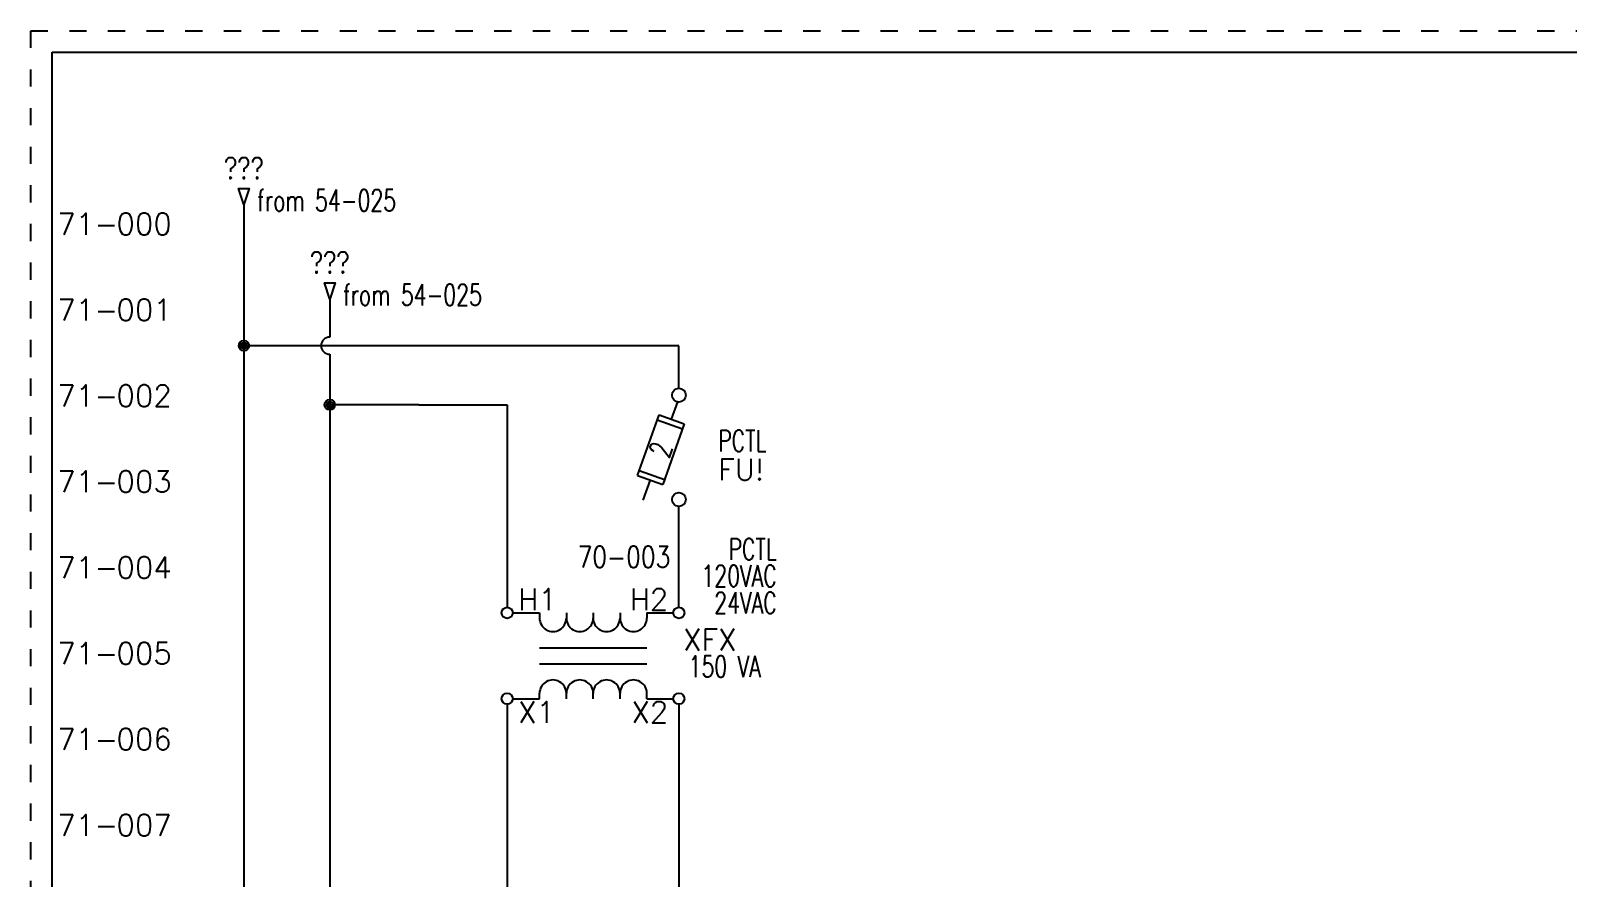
# Model space of a CAD drawing. Extents: x 0 to 16.2, y 0 to 21.2.
# Drawn here: x 0 to 8.95, y 16.32 to 21.25 of the extents above; entities that cross this region are included whole.
import ezdxf
from ezdxf.enums import TextEntityAlignment as Align

# ---------------------------------------------------------------- set-up
doc = ezdxf.new("R2010")
doc.units = 0
doc.header["$MEASUREMENT"] = 0
doc.linetypes.add('DOT2', pattern=[0.125, 0, -0.125])
for name, color, linetype in [('DESC', 150, 'Continuous'), ('LOC', 8, 'Continuous'), ('MISC', 7, 'Continuous'), ('ORG_14', 30, 'Continuous'), ('RED_14', 1, 'Continuous'), ('SYMS', 7, 'Continuous'), ('TAGFIXED', 7, 'Continuous'), ('TERMS', 123, 'Continuous'), ('WHT_14', 7, 'Continuous'), ('WHT_18', 7, 'Continuous'), ('WIRENO', 72, 'Continuous'), ('WIREREF_DEST', 52, 'Continuous'), ('XREF', 7, 'Continuous')]:
    doc.layers.add(name, color=color, linetype=linetype)
doc.layers.add('TITLEBLOCK_FRAME', color=7, linetype='DOT2', plot=False)
doc.styles.add('WD', font='romans.shx')

# ---------------------------------------------------------------- blocks, each defined once
blk = doc.blocks.new('HXF1')
for p, q in [((-0.4688, 0), (-0.3125, 0)), ((-0.3125, 0), (-0.3125, -0.0312)), ((-0.1562, 0), (-0.1562, -0.0312)), ((0, 0), (0, -0.0312)), ((0.1562, 0), (0.1562, -0.0312)), ((0.3125, 0), (0.4668, 0)), ((0.3125, 0), (0.3125, -0.0312)), ((-0.3125, -0.2031), (0.3125, -0.2031)), ((-0.3125, -0.2969), (0.3125, -0.2969)), ((-0.4688, -0.5), (-0.3125, -0.5)), ((-0.3125, -0.5), (-0.3125, -0.4688)), ((-0.1562, -0.5), (-0.1562, -0.4688)), ((0, -0.5), (0, -0.4688)), ((0.1562, -0.5), (0.1562, -0.4688)), ((0.3125, -0.5), (0.3125, -0.4688)), ((0.3125, -0.5), (0.4668, -0.5))]:
    blk.add_line(p, q)
for centre in [(-0.501, 0), (0.499, 0), (-0.501, -0.5), (0.499, -0.5)]:
    blk.add_circle(centre, 0.0322)
for centre, start, end in [((-0.2344, -0.0312), 180, 0.00104), ((-0.0781, -0.0312), 180, 0.00104), ((0.0781, -0.0312), 180, 0.00104), ((0.2344, -0.0312), 180, 0.00104), ((-0.2344, -0.4688), 0.00101, 180.00201), ((-0.0781, -0.4688), 0.00101, 180.00201), ((0.0781, -0.4688), 0.00101, 180.00201), ((0.2344, -0.4688), 0.00101, 180.00201)]:
    blk.add_arc(centre, 0.0781, start, end)
at = {"style": 'WD', "width": 0.7}
for tag, p in [('INST', (-0.5912, 0.0061)), ('LOC', (-0.5912, -0.1635)), ('DESC1', (-0.5912, -0.3198)), ('DESC2', (-0.5912, -0.476))]:
    blk.add_attdef(tag, text='', height=0.125, dxfattribs=at).set_placement(p, align=Align.RIGHT)
at = {"linetype": 'Continuous', "style": 'WD', "flags": 8}
for tag, p in [('TERM03', (-0.0312, 0.0156)), ('TERM02', (0.4375, 0.0156))]:
    blk.add_attdef(tag, text='', height=0.125, dxfattribs=at).set_placement(p, align=Align.RIGHT)
blk.add_attdef('TERM01', (-0.4375, 0.0156), '', height=0.125, dxfattribs=at)
at = {"style": 'WD'}
for tag, p, height, flags in [('X4TERM01', (-0.5332, 0), 0.0125, 1), ('X2TERM01', (-0.501, 0.0322), 0.0125, 1), ('X2TERM03', (0, 0.0088), 0.0125, 1), ('X2TERM02', (0.499, 0.0322), 0.0125, 1), ('X1TERM02', (0.5312, 0), 0.0125, 1), ('FAMILY', (0.4604, -0.2468), 0.01, 9), ('X4TERM04', (-0.5332, -0.5), 0.0125, 1), ('X8TERM04', (-0.501, -0.5322), 0.0125, 1), ('X8TERM06', (0, -0.5069), 0.0125, 1), ('X8TERM05', (0.499, -0.5322), 0.0125, 1), ('X1TERM05', (0.5312, -0.5), 0.0125, 1)]:
    blk.add_attdef(tag, p, '', height=height, dxfattribs=dict(at, flags=flags))
blk.add_attdef('TAG1', (0.5244, -0.2188), '', height=0.125, dxfattribs=at)
at = {"linetype": 'Continuous', "style": 'WD', "flags": 9}
for tag, p in [('CAT', (0.4855, -0.2754)), ('ASSYCODE', (0.4866, -0.3132)), ('MFG', (0.4836, -0.2948))]:
    blk.add_attdef(tag, text='', height=0.01, dxfattribs=at).set_placement(p, align=Align.CENTER)
at = {"style": 'WD', "width": 0.7}
blk.add_attdef('RATING1', (0.5556, -0.375), '', height=0.125, dxfattribs=at)
at = {"linetype": 'Continuous', "style": 'WD', "flags": 8}
for tag, p in [('TERM06', (-0.0312, -0.5156)), ('TERM05', (0.4375, -0.5156))]:
    blk.add_attdef(tag, text='', height=0.125, dxfattribs=at).set_placement(p, align=Align.TOP_RIGHT)
blk.add_attdef('TERM04', text='', height=0.125, dxfattribs=at).set_placement((-0.4375, -0.5156), align=Align.TOP_LEFT)
blk = doc.blocks.new('HA1D2')
blk.add_lwpolyline([(0, 0.0938), (0.0312, 0.0938), (0, 0), (-0.0312, 0.0938), (0, 0.0938)])
at = {"style": 'WD', "width": 0.8, "flags": 8}
blk.add_attdef('WIRENO', text='', height=0.125, dxfattribs=at).set_placement((0, 0.15), align=Align.CENTER)
at = {"style": 'WD', "flags": 1}
for tag, p in [('X8TERM01', (0, 0)), ('SIGCODE', (0.0258, 0.0656))]:
    blk.add_attdef(tag, p, '', height=0.01, dxfattribs=at)
at = {"style": 'WD', "width": 0.7}
for tag, p in [('XREF', (0.0767, -0.0374)), ('DESC1', (0.0767, -0.2061))]:
    blk.add_attdef(tag, p, '', height=0.125, dxfattribs=at)
blk = doc.blocks.new('WDDOT')
for radius in [0.03, 0.0187, 0.00929]:
    blk.add_circle((0, 0), radius)
blk = doc.blocks.new('VDS11FL')
for p, q in [((-0.2415, -0.1635), (-0.1156, 0.1897)), ((-0.1156, 0.1897), (0.0316, 0.1373)), ((-0.042, 0.1635), (-0.0061, 0.2642)), ((-0.1261, 0.1603), (0.0211, 0.1078)), ((0.0316, 0.1373), (-0.0943, -0.216)), ((-0.2415, -0.1635), (-0.0943, -0.216)), ((-0.231, -0.1341), (-0.0838, -0.1865)), ((-0.1679, -0.1897), (-0.2099, -0.3075))]:
    blk.add_line(p, q)
for centre in [(0, 0.3038), (0, -0.3038)]:
    blk.add_circle(centre, 0.04)
at = {"style": 'WD'}
for tag, p, height, flags in [('TERM02', (0.0876, 0.3074), 0.125, 8), ('X2TERM02', (0, 0.3438), 0.0125, 1), ('X4LINK', (-0.4031, 0), 0.01, 1), ('FAMILY', (-0.2726, 0.0518), 0.01, 9), ('X1LINK', (0.1365, 0), 0.01, 1), ('CONTACT', (-0.2726, -0.0245), 0.01, 9), ('X8TERM01', (0, -0.3438), 0.0125, 1), ('TERM01', (0.0898, -0.4304), 0.125, 8)]:
    blk.add_attdef(tag, p, '', height=height, dxfattribs=dict(at, flags=flags))
at = {"style": 'WD', "width": 0.7}
blk.add_attdef('RATING1', text='', height=0.125, rotation=70.37976, dxfattribs=at).set_placement((-0.1049, -0.0131), align=Align.MIDDLE_CENTER)
for tag, p in [('INST', (0.2289, 0.1434)), ('LOC', (0.2289, -0.0245))]:
    blk.add_attdef(tag, p, '', height=0.125, dxfattribs=at)
at = {"style": 'WD', "flags": 9}
for tag, p in [('ASSYCODE', (-0.245, -0.006)), ('MFG', (-0.2445, 0.0157)), ('CAT', (-0.2445, 0.0352))]:
    blk.add_attdef(tag, text='', height=0.01, dxfattribs=at).set_placement(p, align=Align.CENTER)
at = {"style": 'WD'}
blk.add_attdef('TAG1', (0.2289, -0.1919), '', height=0.125, dxfattribs=at)
blk = doc.blocks.new('WD_WNV')
at = {"style": 'WD', "flags": 1}
for tag, p in [('W01USER', (-0.0625, 0.0938)), ('W02USER', (-0.0625, 0.0859)), ('W03USER', (-0.0625, 0.0781)), ('W04USER', (-0.0625, 0.0703)), ('W05USER', (-0.0625, 0.0625)), ('W06USER', (-0.0625, 0.0547)), ('W07USER', (-0.0625, 0.0469)), ('W08USER', (-0.0625, 0.0391)), ('W09USER', (-0.0625, 0.0312)), ('W10USER', (-0.0625, 0.0234))]:
    blk.add_attdef(tag, text='', height=0.005, dxfattribs=at).set_placement(p, align=Align.CENTER)
at = {"linetype": 'Continuous', "style": 'WD', "width": 0.8}
blk.add_attdef('WIRENO', text='', height=0.125, dxfattribs=at).set_placement((-0.05, 0), align=Align.MIDDLE_RIGHT)
blk = doc.blocks.new('2025 XNNOV Protrait')
at = {"color": 5}
for p, q in [((0, 21), (16, 21)), ((0, 0), (0, 21))]:
    blk.add_line(p, q, dxfattribs=at)
at = {"layer": 'TITLEBLOCK_FRAME'}
blk.add_lwpolyline([(-0.125, 21.125), (16.125, 21.125), (16.125, -0.125), (-0.125, -0.125)], close=True, dxfattribs=at)
at = {"color": 7, "style": 'WD', "flags": 4}
for tag, p in [('N5', (7.5965, 1.925)), ('N4', (7.5965, 1.575)), ('N3', (7.5965, 1.225)), ('N2', (7.5965, 0.925)), ('N1', (7.5965, 0.575)), ('PAGENO', (5.883, 0.1667)), ('SHEETMAX', (6.8244, 0.1571))]:
    blk.add_attdef(tag, text='', height=0.14, dxfattribs=at).set_placement(p, align=Align.MIDDLE_CENTER)
for tag, height, p in [('DATE5', 0.14, (7.854, 1.925)), ('PAR5', 0.14, (9.1044, 1.925)), ('DESCRIPTION5', 0.14, (9.6612, 1.925)), ('TITRE1', 0.175, (0.0523, 1.5702)), ('DATE4', 0.14, (7.854, 1.575)), ('PAR4', 0.14, (9.1044, 1.575)), ('DESCRIPTION4', 0.14, (9.6612, 1.575)), ('AP.PAR', 0.14, (5.5261, 1.3649)), ('TITRE2', 0.175, (0.0523, 1.3058)), ('DATE3', 0.14, (7.854, 1.225)), ('PAR3', 0.14, (9.1044, 1.225)), ('DESCRIPTION3', 0.14, (9.6612, 1.225)), ('TITRE3', 0.175, (0.0523, 1.0414)), ('DATE2', 0.14, (7.854, 0.925)), ('PAR2', 0.14, (9.1044, 0.925)), ('DESCRIPTION2', 0.14, (9.6612, 0.925)), ('DESS.PAR', 0.14, (5.286, 0.6422)), ('DATE1', 0.14, (7.854, 0.575)), ('PAR1', 0.14, (9.1089, 0.575)), ('DESCRIPTION1', 0.14, (9.645, 0.575)), ('PRJCT', 0.14, (1.1926, 0.1667)), ('DATE', 0.14, (3.2042, 0.1789))]:
    blk.add_attdef(tag, text='', height=height, dxfattribs=at).set_placement(p, align=Align.MIDDLE_LEFT)
blk = doc.blocks.new('WD_MLRH7')
at = {"style": 'WD'}
blk.add_attdef('WDCOPY_DASH', text='', height=0.125, dxfattribs=at).set_placement((-0.6844, 0), align=Align.MIDDLE)
blk.add_attdef('SHEET', text='', height=0.125, dxfattribs=at).set_placement((-0.7562, 0), align=Align.MIDDLE_RIGHT)
blk.add_attdef('RUNGFIRST', text='', height=0.125, dxfattribs=at).set_placement((-0.625, 0), align=Align.MIDDLE_LEFT)
at = {"style": 'WD', "flags": 1}
for tag, p in [('RUNGHORV', (-0.25, -0.1267)), ('RUNGDIST', (-0.25, -0.2)), ('RUNGINC', (-0.25, -0.1625)), ('WIREMODE', (-0.25, -0.281)), ('RUNGCNT', (-0.25, -0.2375)), ('WIRE-START', (-0.25, -0.356)), ('WIREFMT', (-0.25, -0.3214)), ('WIRE-GSUF', (-0.25, -0.3964)), ('PH3SPACE', (-0.25, -0.4369))]:
    blk.add_attdef(tag, text='', height=0.025, dxfattribs=at).set_placement(p, align=Align.RIGHT)

msp = doc.modelspace()

# ---------------------------------------------------------------- linework, layer by layer
at = {"layer": 'ORG_14'}
msp.add_line((3.7754, 17.3288), (3.7754, 4.3134), dxfattribs=at)
at = {"layer": 'RED_14'}
for p, q in [((1.2417, 20.2374), (1.2417, 15.1457)), ((2.5605, 19.4163), (1.2417, 19.4163)), ((3.7754, 19.4163), (2.5605, 19.4163)), ((3.7754, 19.1681), (3.7754, 19.4163)), ((3.7754, 17.8932), (3.7754, 18.4806))]:
    msp.add_line(p, q, dxfattribs=at)
at = {"layer": 'WHT_14'}
for p, q in [((1.7417, 19.6877), (1.7417, 19.4663)), ((1.7417, 19.3663), (1.7417, 15.1609)), ((2.2613, 19.0726), (1.7417, 19.0726)), ((2.2613, 19.0726), (2.7754, 19.0726)), ((2.7754, 19.0726), (2.7754, 17.8932))]:
    msp.add_line(p, q, dxfattribs=at)
msp.add_arc((1.7417, 19.4163), 0.05, 90, 270, dxfattribs=at)
at = {"layer": 'WHT_18'}
msp.add_line((2.7754, 17.3288), (2.7754, 4.3134), dxfattribs=at)

# ---------------------------------------------------------------- block references
at = {"ltscale": 0.5}
msp.add_blockref('2025 XNNOV Protrait', (0.125, 0.125), dxfattribs=at)
msp.add_blockref('WD_MLRH7', (1.125, 20.125)).add_auto_attribs({'RUNGFIRST': '000', 'SHEET': '71', 'WDCOPY_DASH': '-'})
at = {"layer": 'SYMS'}
ref = msp.add_blockref('HA1D2', (1.2417, 20.2374), dxfattribs=at)
ref.add_attrib('WIRENO', '???', dxfattribs={"layer": 'WIREREF_DEST', "height": 0.125, "style": 'WD', "width": 0.8, "flags": 8}).set_placement((1.2417, 20.3874), align=Align.CENTER)
ref.add_attrib('XREF', 'from 54-025', (1.3184, 20.2), dxfattribs={"layer": 'XREF', "height": 0.125, "style": 'WD', "width": 0.7})
ref = msp.add_blockref('HA1D2', (1.7417, 19.6877), dxfattribs=at)
ref.add_attrib('WIRENO', '???', dxfattribs={"layer": 'WIREREF_DEST', "height": 0.125, "style": 'WD', "width": 0.8, "flags": 8}).set_placement((1.7417, 19.8377), align=Align.CENTER)
ref.add_attrib('XREF', 'from 54-025', (1.8184, 19.6504), dxfattribs={"layer": 'XREF', "height": 0.125, "style": 'WD', "width": 0.7})
for p in [(1.2417, 19.4163), (1.7417, 19.0726)]:
    msp.add_blockref('WDDOT', p, dxfattribs=at)
ref = msp.add_blockref('VDS11FL', (3.7754, 18.8244), dxfattribs=at)
ref.add_attrib('TAG1F', 'FU!', (4.0042, 18.6325), dxfattribs={"layer": 'TAGFIXED', "height": 0.125, "style": 'WD'})
ref.add_attrib('LOC', 'PCTL', (4.0042, 18.7999), dxfattribs={"layer": 'LOC', "height": 0.125, "style": 'WD', "width": 0.7})
ref.add_attrib('RATING1', '2', dxfattribs={"layer": 'MISC', "height": 0.125, "rotation": 70.37976, "style": 'WD', "width": 0.7}).set_placement((3.6704, 18.8113), align=Align.MIDDLE_CENTER)
ref = msp.add_blockref('HXF1', (3.2763, 17.861), dxfattribs=at)
ref.add_attrib('TERM04', 'X1', dxfattribs={"layer": 'TERMS', "linetype": 'Continuous', "height": 0.125, "style": 'WD', "flags": 8}).set_placement((2.8388, 17.3454), align=Align.TOP_LEFT)
ref.add_attrib('TERM05', 'X2', dxfattribs={"layer": 'TERMS', "linetype": 'Continuous', "height": 0.125, "style": 'WD', "flags": 8}).set_placement((3.7138, 17.3454), align=Align.TOP_RIGHT)
ref.add_attrib('RATING1', '150 VA', (3.8319, 17.486), dxfattribs={"layer": 'MISC', "height": 0.125, "style": 'WD', "width": 0.7})
ref.add_attrib('TAG1F', 'XFX', (3.8007, 17.6422), dxfattribs={"layer": 'TAGFIXED', "height": 0.125, "style": 'WD'})
ref.add_attrib('DESC1', '120VAC', dxfattribs={"layer": 'DESC', "height": 0.125, "style": 'WD', "width": 0.7}).set_placement((4.3453, 18.0131), align=Align.RIGHT)
ref.add_attrib('DESC2', '24VAC', dxfattribs={"layer": 'DESC', "height": 0.125, "style": 'WD', "width": 0.7}).set_placement((4.3453, 17.8568), align=Align.RIGHT)
ref.add_attrib('LOC', 'PCTL', dxfattribs={"layer": 'LOC', "height": 0.125, "style": 'WD', "width": 0.7}).set_placement((4.3453, 18.1693), align=Align.RIGHT)
ref.add_attrib('TERM02', 'H2', dxfattribs={"layer": 'TERMS', "linetype": 'Continuous', "height": 0.125, "style": 'WD', "flags": 8}).set_placement((3.7138, 17.8766), align=Align.RIGHT)
ref.add_attrib('TERM01', 'H1', (2.8388, 17.8766), dxfattribs={"layer": 'TERMS', "linetype": 'Continuous', "height": 0.125, "style": 'WD', "flags": 8})
at = {"layer": 'WIRENO'}
ref = msp.add_blockref('WD_WNV', (3.7754, 18.1869), dxfattribs=at)
ref.add_attrib('WIRENO', '70-003', dxfattribs={"linetype": 'Continuous', "height": 0.125, "style": 'WD', "width": 0.8}).set_placement((3.7254, 18.1869), align=Align.MIDDLE_RIGHT)

# ---------------------------------------------------------------- texts
at = {"style": 'WD'}
for p in [(0.3688, 19.625), (0.3688, 19.125), (0.3688, 18.625), (0.3688, 18.125), (0.3688, 17.625), (0.3688, 17.125), (0.3688, 16.625)]:
    msp.add_text('71', height=0.125, dxfattribs=at).set_placement(p, align=Align.MIDDLE_RIGHT)
for p in [(0.4406, 19.625), (0.4406, 19.125), (0.4406, 18.625), (0.4406, 18.125), (0.4406, 17.625), (0.4406, 17.125), (0.4406, 16.625)]:
    msp.add_text('-', height=0.125, dxfattribs=at).set_placement(p, align=Align.MIDDLE)
for s, p in [('001', (0.5, 19.625)), ('002', (0.5, 19.125)), ('003', (0.5, 18.625)), ('004', (0.5, 18.125)), ('005', (0.5, 17.625)), ('006', (0.5, 17.125)), ('007', (0.5, 16.625))]:
    msp.add_text(s, height=0.125, dxfattribs=at).set_placement(p, align=Align.MIDDLE_LEFT)

doc.saveas('drawing.dxf')
